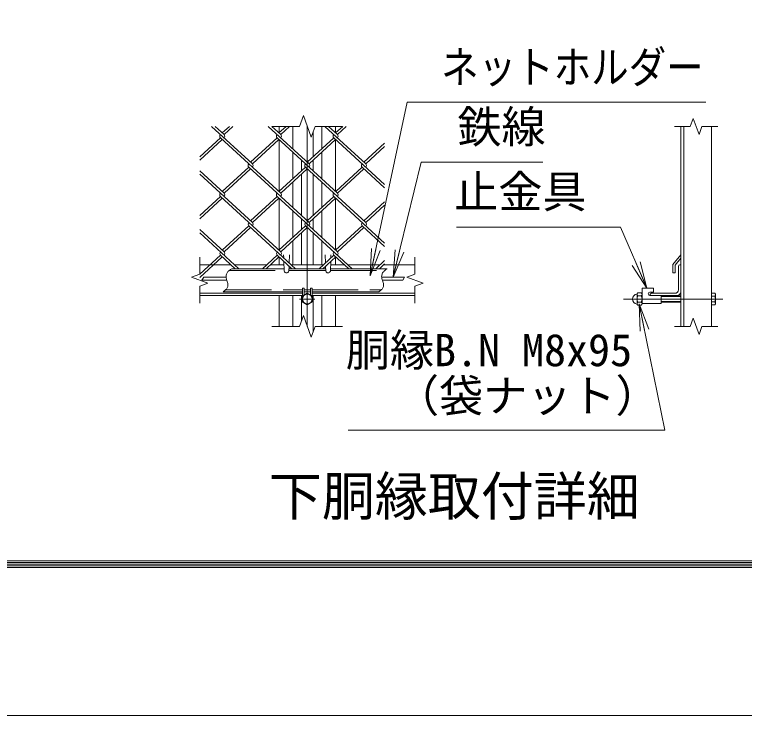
# Model space of a CAD drawing. Units: millimetres at full size; details may follow other scales. Extents: x -14700 to 14700, y -10395 to 10395.
# Drawn here: x -10903 to -7105, y -10395 to -6749 of the extents above; entities that cross this region are included whole.
import ezdxf
from ezdxf.enums import TextEntityAlignment as Align

# ---------------------------------------------------------------- set-up
doc = ezdxf.new("R2010")
doc.units = ezdxf.units.MM
doc.header["$LTSCALE"] = 40
doc.linetypes.add('DASHED', pattern=[7.5, 6, -1.5])
doc.linetypes.add('USER1', pattern=[50.8, 31.75, -6.35, 6.35, -6.35])
for name, color, linetype, lineweight in [('0-0_D-STR1', 1, 'Continuous', 18), ('0-1_D-BMK', 2, 'USER1', 13), ('0-2_D-STR3', 3, 'Continuous', 13), ('0-6_D-STR-DIM', 7, 'Continuous', 13), ('0-7_0', 7, 'Continuous', 18), ('0-9_D-STR-TXT', 7, 'Continuous', 13), ('0-A_D-STR2', 7, 'Continuous', 13), ('0-B_D-TTL-TXT', 7, 'Continuous', 13), ('0-C_D-TTL', 7, 'Continuous', 18)]:
    doc.layers.add(name, color=color, linetype=linetype, lineweight=lineweight)
doc.styles.add('ＭＳ ゴシック', font='')
doc.styles.get('ＭＳ ゴシック').set_extended_font_data('MS Gothic')

# ---------------------------------------------------------------- blocks, each defined once
blk = doc.blocks.new('_Open')
at = {"layer": '0-7_0'}
blk.add_line((-40, 6.67), (0, 0), dxfattribs=at)
blk.add_lwpolyline([(-40, -6.67), (0, 0), (-40, 0)], dxfattribs=at)

msp = doc.modelspace()

# ---------------------------------------------------------------- linework, layer by layer
at = {"layer": '0-0_D-STR1'}
for p, q in [((-9525.49, -7330.7), (-9525.49, -7363)), ((-9455.49, -7330.7), (-9455.49, -7447.17)), ((-9349.49, -7489.32), (-9349.49, -7361.04)), ((-9303.49, -7330.7), (-9303.49, -7447.17)), ((-9233.49, -7330.7), (-9233.49, -7363)), ((-7436.6, -7330.7), (-7436.6, -8370.7)), ((-7420.6, -7330.7), (-7420.6, -8370.7)), ((-7276.6, -7330.7), (-7276.6, -8370.7)), ((-9525.49, -7400.39), (-9525.49, -7667.96)), ((-9233.49, -7400.39), (-9233.49, -7667.96)), ((-9455.49, -7464.53), (-9455.49, -7603.82)), ((-9303.49, -7464.53), (-9303.49, -7603.82)), ((-9409.49, -7561.67), (-9409.49, -7506.69)), ((-9349.49, -7561.67), (-9349.49, -7506.69)), ((-9409.49, -7794.28), (-9409.49, -7579.03)), ((-9349.49, -7794.28), (-9349.49, -7579.03)), ((-9455.49, -7621.18), (-9455.49, -7752.13)), ((-9303.49, -7621.18), (-9303.49, -7752.13)), ((-9525.49, -7705.35), (-9525.49, -7972.92)), ((-9233.49, -7705.35), (-9233.49, -7972.92)), ((-9455.49, -7769.49), (-9455.49, -7908.78)), ((-9303.49, -7769.49), (-9303.49, -7908.78)), ((-9409.49, -7866.62), (-9409.49, -7811.64)), ((-9349.49, -7866.62), (-9349.49, -7811.64)), ((-9409.49, -8050.7), (-9409.49, -7883.98)), ((-9349.49, -8050.7), (-9349.49, -7883.98)), ((-9455.49, -7926.14), (-9455.49, -8050.7)), ((-9303.49, -7926.14), (-9303.49, -8050.7)), ((-9525.49, -8009.87), (-9525.49, -8050.7)), ((-9501.95, -8013.79), (-9502.49, -7998.21)), ((-9473.93, -8039.47), (-9472.49, -7998.21)), ((-9285.06, -8039.43), (-9286.49, -7998.21)), ((-9257.04, -8013.75), (-9256.49, -7998.21)), ((-9233.49, -8010.26), (-9233.49, -8050.7)), ((-7476.6, -8048.21), (-7436.6, -7998.21)), ((-9499.49, -8084.21), (-9501.34, -8031.28)), ((-9259.49, -8084.21), (-9257.66, -8031.68)), ((-7476.6, -8092.21), (-7476.6, -8048.21)), ((-7464.6, -8052.7), (-7436.6, -8016.5)), ((-9939.49, -8050.7), (-9775.85, -8050.7)), ((-9756.91, -8050.7), (-9591.48, -8050.7)), ((-9572.53, -8050.7), (-9500.66, -8050.7)), ((-9475.49, -8084.21), (-9474.51, -8055.87)), ((-9297.36, -8050.7), (-9461.68, -8050.7)), ((-9283.49, -8084.21), (-9284.47, -8056.25)), ((-9186.03, -8050.7), (-9258.32, -8050.7)), ((-9001.65, -8050.7), (-9167.56, -8050.7)), ((-8819.49, -8050.7), (-8982.71, -8050.7)), ((-7464.6, -8092.21), (-7464.6, -8052.7)), ((-7448.6, -8180.7), (-7448.6, -8058.7)), ((-7440.6, -8050.7), (-7436.6, -8050.7)), ((-7436.6, -8190.7), (-7436.6, -8050.7)), ((-7464.6, -8092.21), (-7476.6, -8092.21)), ((-9939.49, -8198.7), (-9404.49, -8198.7)), ((-9354.49, -8198.7), (-8819.49, -8198.7)), ((-7588.6, -8198.7), (-7466.6, -8198.7)), ((-9939.49, -8210.7), (-9404.49, -8210.7)), ((-9525.49, -8210.7), (-9525.49, -8370.7)), ((-9455.49, -8210.7), (-9455.49, -8370.7)), ((-9409.49, -8340.36), (-9409.49, -8210.7)), ((-9354.49, -8210.7), (-8819.49, -8210.7)), ((-9349.49, -8401.04), (-9349.49, -8210.7)), ((-9303.49, -8210.7), (-9303.49, -8370.7)), ((-9233.49, -8210.7), (-9233.49, -8370.7)), ((-7596.6, -8206.7), (-7596.6, -8210.7)), ((-7596.6, -8210.7), (-7456.6, -8210.7))]:
    msp.add_line(p, q, dxfattribs=at)
for centre, radius, start, end in [((-9487.49, -8079.21), 13, 202.61986, 337.38014), ((-9271.49, -8079.21), 13, 202.61986, 337.38014), ((-7440.6, -8058.7), 8, 90, 180), ((-7588.6, -8206.7), 8, 90, 180), ((-7466.6, -8180.7), 18, 270, 0), ((-7456.6, -8190.7), 20, 270, 0)]:
    msp.add_arc(centre, radius, start, end, dxfattribs=at)
at = {"layer": '0-1_D-BMK'}
for p, q in [((-9379.49, -8370.7), (-9379.49, -7330.7)), ((-9339.49, -8228.7), (-9419.49, -8228.7)), ((-7733.54, -8228.7), (-7216.6, -8228.7))]:
    msp.add_line(p, q, dxfattribs=at)
at = {"layer": '0-2_D-STR3', "linetype": 'DASHED'}
for p, q in [((-9785.91, -8079.9), (-9499.64, -8079.9)), ((-9475.34, -8079.9), (-9283.64, -8079.9)), ((-9259.34, -8079.9), (-8976.08, -8079.9)), ((-9805.45, -8181.5), (-9404.49, -8181.5)), ((-9396.49, -8181.5), (-9362.49, -8181.5)), ((-9354.49, -8181.5), (-8995.62, -8181.5))]:
    msp.add_line(p, q, dxfattribs=at)
at = {"layer": '0-2_D-STR3'}
for p, q in [((-9772.92, -8070.7), (-9499.97, -8070.7)), ((-9475.02, -8070.7), (-9283.97, -8070.7)), ((-9259.02, -8070.7), (-8963.1, -8070.7)), ((-9802.28, -8114.7), (-9918.23, -8114.7)), ((-8992.45, -8114.7), (-8873.16, -8114.7)), ((-9798.53, -8130.7), (-9927.47, -8130.7)), ((-8988.7, -8130.7), (-8882.4, -8130.7)), ((-9817.18, -8190.7), (-9404.49, -8190.7)), ((-9404.49, -8213.11), (-9404.49, -8172.7)), ((-9404.49, -8172.7), (-9396.49, -8172.7)), ((-9396.49, -8208.49), (-9396.49, -8172.7)), ((-9396.49, -8190.7), (-9362.49, -8190.7)), ((-9362.49, -8208.49), (-9362.49, -8172.7)), ((-9362.49, -8172.7), (-9354.49, -8172.7)), ((-9354.49, -8213.11), (-9354.49, -8172.7)), ((-9354.49, -8190.7), (-9007.35, -8190.7)), ((-7641.6, -8196.3), (-7659.6, -8196.3)), ((-7637.6, -8172.7), (-7577.6, -8172.7)), ((-7637.6, -8252.7), (-7637.6, -8172.7)), ((-7596.6, -8192.7), (-7577.6, -8192.7)), ((-7577.6, -8192.7), (-7577.6, -8172.7)), ((-7276.6, -8198.67), (-7258.19, -8198.67)), ((-7276.6, -8258.72), (-7276.6, -8198.67)), ((-7255.4, -8203.5), (-7258.19, -8198.67)), ((-7663.6, -8253.63), (-7663.6, -8204.25)), ((-7663.6, -8253.63), (-7663.6, -8204.25)), ((-7659.6, -8212.5), (-7641.6, -8212.5)), ((-7637.6, -8253.63), (-7637.6, -8204.25)), ((-7637.6, -8253.63), (-7637.6, -8204.25)), ((-7596.6, -8210.7), (-7537.6, -8210.7)), ((-7537.6, -8252.7), (-7537.6, -8210.7)), ((-7436.6, -8212.7), (-7537.6, -8212.7)), ((-7436.6, -8215.7), (-7537.6, -8215.7)), ((-7276.6, -8213.69), (-7258.19, -8213.69)), ((-7255.4, -8253.9), (-7255.4, -8203.5)), ((-7659.6, -8244.9), (-7641.6, -8244.9)), ((-7641.6, -8261.1), (-7659.6, -8261.1)), ((-7637.6, -8252.7), (-7537.6, -8252.7)), ((-7436.6, -8241.7), (-7537.6, -8241.7)), ((-7436.6, -8244.7), (-7537.6, -8244.7)), ((-7276.6, -8243.71), (-7258.19, -8243.71)), ((-7276.6, -8258.72), (-7258.19, -8258.72)), ((-7255.4, -8253.9), (-7258.19, -8258.72))]:
    msp.add_line(p, q, dxfattribs=at)
msp.add_lwpolyline([(-9353.49, -8243.71), (-9379.49, -8258.72), (-9405.49, -8243.71), (-9405.49, -8213.69), (-9379.49, -8198.67), (-9353.49, -8213.69)], close=True, dxfattribs=at)
msp.add_circle((-9379.49, -8228.7), 25, dxfattribs=at)
for centre, radius, start, end in [((-7665.09, -8200.92), 2, 277.16806, 343.42019), ((-7653.4, -8204.4), 10.2, 127.42505, 232.57495), ((-7647.8, -8204.4), 10.2, 307.42505, 52.57495), ((-7596.6, -8201.7), 9, 90, 270), ((-7269.15, -8206.18), 13.29, 325.61585, 34.38415), ((-7661.6, -8228.7), 26, 97.16806, 262.83194), ((-7628.8, -8228.7), 34.8, 152.26063, 207.73937), ((-7672.41, -8228.7), 34.8, 332.26063, 27.73937), ((-7305.54, -8228.7), 49.68, 342.4121, 17.5879), ((-7665.09, -8256.48), 2, 9.83916, 82.83194), ((-7653.45, -8253), 10.17, 127.21089, 232.78911), ((-7647.75, -8253), 10.17, 307.21089, 52.78911), ((-7269.15, -8251.21), 13.29, 325.61585, 34.38415)]:
    msp.add_arc(centre, radius, start, end, dxfattribs=at)
at = {"layer": '0-6_D-STR-DIM'}
for p, q in [((-9400.02, -7274.31), (-9420.54, -7330.7)), ((-9358.97, -7387.08), (-9400.02, -7274.31)), ((-7387.38, -7330.7), (-7371.99, -7288.41)), ((-7371.99, -7288.41), (-7341.21, -7372.98)), ((-9563.49, -7330.7), (-9420.54, -7330.7)), ((-9338.45, -7330.7), (-9358.97, -7387.08)), ((-9195.49, -7330.7), (-9338.45, -7330.7)), ((-7387.38, -7330.7), (-7469.6, -7330.7)), ((-7341.21, -7372.98), (-7325.82, -7330.7)), ((-7243.6, -7330.7), (-7325.82, -7330.7)), ((-9939.49, -8099.92), (-9939.49, -8010.7)), ((-8819.49, -8099.92), (-8819.49, -8010.7)), ((-9939.49, -8099.92), (-9981.78, -8115.31)), ((-9981.78, -8115.31), (-9897.21, -8146.09)), ((-9918.23, -8114.7), (-9927.47, -8130.7)), ((-8873.16, -8114.7), (-8882.4, -8130.7)), ((-9897.21, -8146.09), (-9939.49, -8161.48)), ((-9939.49, -8250.7), (-9939.49, -8161.48)), ((-8819.49, -8250.7), (-8819.49, -8161.48)), ((-9400.02, -8314.31), (-9420.54, -8370.7)), ((-9358.97, -8427.08), (-9400.02, -8314.31)), ((-7387.38, -8370.7), (-7371.99, -8328.41)), ((-7371.99, -8328.41), (-7341.21, -8412.98)), ((-9563.49, -8370.7), (-9420.54, -8370.7)), ((-9338.45, -8370.7), (-9358.97, -8427.08)), ((-9338.45, -8370.7), (-9195.49, -8370.7)), ((-7387.38, -8370.7), (-7469.6, -8370.7)), ((-7341.21, -8412.98), (-7325.82, -8370.7)), ((-7243.6, -8370.7), (-7325.82, -8370.7))]:
    msp.add_line(p, q, dxfattribs=at)
for points in [[(-9772.92, -8070.7), (-9776.44, -8073.04), (-9779.92, -8075.42), (-9783.3, -8077.86), (-9786.54, -8080.41), (-9789.59, -8083.1), (-9792.41, -8085.96), (-9794.96, -8089.02), (-9797.17, -8092.33), (-9799.02, -8095.91), (-9800.47, -8099.73), (-9801.52, -8103.72), (-9802.16, -8107.8), (-9802.38, -8111.89), (-9802.17, -8115.91), (-9801.57, -8119.86), (-9800.67, -8123.74), (-9799.54, -8127.59), (-9798.27, -8131.44), (-9796.95, -8135.32), (-9795.65, -8139.24), (-9794.45, -8143.25), (-9793.45, -8147.35), (-9792.72, -8151.49), (-9792.35, -8155.6), (-9792.41, -8159.61), (-9792.99, -8163.46), (-9794.15, -8167.08), (-9795.85, -8170.5), (-9798.02, -8173.73), (-9800.6, -8176.8), (-9803.51, -8179.73), (-9806.69, -8182.57), (-9810.08, -8185.32), (-9813.59, -8188.02), (-9817.18, -8190.7)], [(-8963.1, -8070.7), (-8966.61, -8073.04), (-8970.09, -8075.42), (-8973.47, -8077.86), (-8976.71, -8080.41), (-8979.76, -8083.1), (-8982.58, -8085.96), (-8985.13, -8089.02), (-8987.35, -8092.33), (-8989.19, -8095.91), (-8990.65, -8099.73), (-8991.7, -8103.72), (-8992.33, -8107.8), (-8992.55, -8111.89), (-8992.34, -8115.91), (-8991.74, -8119.86), (-8990.84, -8123.74), (-8989.71, -8127.59), (-8988.45, -8131.44), (-8987.12, -8135.32), (-8985.82, -8139.24), (-8984.63, -8143.25), (-8983.62, -8147.35), (-8982.89, -8151.49), (-8982.52, -8155.6), (-8982.58, -8159.61), (-8983.16, -8163.46), (-8984.32, -8167.08), (-8986.02, -8170.5), (-8988.19, -8173.73), (-8990.77, -8176.8), (-8993.68, -8179.73), (-8996.86, -8182.57), (-9000.25, -8185.32), (-9003.77, -8188.02), (-9007.35, -8190.7)], [(-8819.49, -8099.92), (-8861.78, -8115.31), (-8777.21, -8146.09), (-8819.49, -8161.48)]]:
    msp.add_lwpolyline(points, dxfattribs=at)
at = {"layer": '0-9_D-STR-TXT'}
for points in [[(-7305.18, -7204.02), (-8859.43, -7204.02), (-9051.87, -8105.33)], [(-8153.52, -7517.2), (-8786.58, -7517.2), (-8932.33, -8112.75)], [(-8603.66, -7854.56), (-7750.3, -7854.56), (-7613.4, -8170.86)], [(-9166.72, -8911.04), (-7518.3, -8911.04), (-7652.04, -8255.44)]]:
    msp.add_lwpolyline(points, dxfattribs=at)
at = {"layer": '0-A_D-STR2'}
for p, q in [((-9664.93, -7525.49), (-9877.52, -7330.7)), ((-9812.39, -7373.02), (-9858.57, -7330.7)), ((-9785.15, -7330.7), (-9821.86, -7364.34)), ((-9766.2, -7330.7), (-9812.39, -7373.02)), ((-9370.02, -7525.49), (-9582.61, -7330.7)), ((-9517.48, -7373.02), (-9563.66, -7330.7)), ((-9490.24, -7330.7), (-9526.95, -7364.34)), ((-9471.29, -7330.7), (-9517.48, -7373.02)), ((-9075.11, -7525.49), (-9287.69, -7330.7)), ((-9222.57, -7373.02), (-9268.75, -7330.7)), ((-9195.33, -7330.7), (-9232.04, -7364.34)), ((-9176.38, -7330.7), (-9222.57, -7373.02)), ((-9831.33, -7390.38), (-9939.49, -7489.49)), ((-9821.86, -7399.06), (-9939.49, -7506.85)), ((-9517.48, -7677.97), (-9831.33, -7390.38)), ((-9536.42, -7390.38), (-9674.4, -7516.81)), ((-9526.95, -7399.06), (-9664.93, -7525.49)), ((-9222.57, -7677.97), (-9536.42, -7390.38)), ((-9241.51, -7390.38), (-9379.49, -7516.81)), ((-9232.04, -7399.06), (-9370.02, -7525.5)), ((-8976.94, -7632.81), (-9241.51, -7390.38)), ((-8976.94, -7418.18), (-9084.58, -7516.81)), ((-8976.94, -7435.54), (-9075.11, -7525.49)), ((-9683.88, -7542.86), (-9821.86, -7669.29)), ((-9674.4, -7551.54), (-9812.39, -7677.97)), ((-9370.02, -7830.45), (-9683.88, -7542.86)), ((-9388.97, -7542.86), (-9526.95, -7669.29)), ((-9379.49, -7551.54), (-9517.48, -7677.97)), ((-9075.11, -7830.45), (-9388.97, -7542.86)), ((-9094.06, -7542.86), (-9231.21, -7668.54)), ((-9084.58, -7551.54), (-9222.57, -7677.97)), ((-8976.94, -7650.17), (-9094.06, -7542.86)), ((-9812.39, -7677.97), (-9939.49, -7561.5)), ((-9664.93, -7830.45), (-9939.49, -7578.86)), ((-9831.33, -7695.34), (-9939.49, -7794.45)), ((-9821.86, -7704.02), (-9939.49, -7811.81)), ((-9517.48, -7982.93), (-9831.33, -7695.34)), ((-9536.42, -7695.34), (-9674.4, -7821.77)), ((-9526.95, -7704.02), (-9664.93, -7830.45)), ((-9222.59, -7982.91), (-9536.42, -7695.34)), ((-9241.51, -7695.34), (-9379.49, -7821.77)), ((-9232.04, -7704.02), (-9370.02, -7830.45)), ((-8976.94, -7937.77), (-9241.51, -7695.34)), ((-8976.94, -7723.14), (-9084.58, -7821.77)), ((-8976.94, -7740.5), (-9075.11, -7830.45)), ((-9683.88, -7847.81), (-9821.86, -7974.25)), ((-9674.4, -7856.5), (-9812.39, -7982.93)), ((-9440.17, -8070.7), (-9683.64, -7847.6)), ((-9388.97, -7847.81), (-9526.95, -7974.25)), ((-9379.49, -7856.5), (-9517.48, -7982.93)), ((-9145.73, -8070.7), (-9388.97, -7847.81)), ((-9094.06, -7847.81), (-9232.04, -7974.25)), ((-9084.58, -7856.5), (-9222.57, -7982.93)), ((-8976.94, -7955.13), (-9094.06, -7847.81)), ((-9812.39, -7982.93), (-9939.49, -7866.46)), ((-9735.08, -8070.7), (-9939.49, -7883.39)), ((-9831.12, -8000.06), (-9939.49, -8099.36)), ((-9821.65, -8008.74), (-9939.49, -8116.72)), ((-9754.03, -8070.7), (-9831.1, -8000.08)), ((-9536.21, -8000.06), (-9613.3, -8070.7)), ((-9526.74, -8008.74), (-9594.35, -8070.7)), ((-9459.12, -8070.7), (-9536.21, -8000.06)), ((-9241.3, -8000.06), (-9318.39, -8070.7)), ((-9231.83, -8008.74), (-9299.44, -8070.7)), ((-9164.21, -8070.7), (-9241.3, -8000.06)), ((-8976.94, -8028.05), (-9023.48, -8070.7)), ((-8976.94, -8045.42), (-9004.53, -8070.7))]:
    msp.add_line(p, q, dxfattribs=at)
for centre, start, end in [((-9821.86, -7381.7), 137.5, 222.5), ((-9821.86, -7381.7), 317.5, 42.5), ((-9526.95, -7381.7), 137.5, 222.5), ((-9526.95, -7381.7), 317.5, 42.5), ((-9232.04, -7381.7), 137.5, 222.5), ((-9232.04, -7381.7), 317.5, 42.5), ((-9674.43, -7534.15), 137.5, 222.5), ((-9674.43, -7534.15), 317.5, 42.5), ((-9379.52, -7534.15), 137.5, 222.5), ((-9379.52, -7534.15), 317.5, 42.5), ((-9084.61, -7534.15), 137.5, 222.5), ((-9084.61, -7534.15), 317.5, 42.5), ((-9821.86, -7686.65), 137.5, 222.5), ((-9821.86, -7686.65), 317.5, 42.5), ((-9526.95, -7686.65), 137.5, 222.5), ((-9526.95, -7686.65), 317.5, 42.5), ((-9232.04, -7686.65), 137.5, 222.5), ((-9232.04, -7686.65), 317.5, 42.5), ((-9674.19, -7838.9), 137.5, 222.5), ((-9674.19, -7838.9), 317.5, 42.5), ((-9379.28, -7838.9), 137.5, 222.5), ((-9379.28, -7838.9), 317.5, 42.5), ((-9084.37, -7838.9), 137.5, 222.5), ((-9084.37, -7838.9), 317.5, 42.5), ((-9821.65, -7991.37), 137.5, 222.5), ((-9821.65, -7991.37), 317.5, 42.5), ((-9526.74, -7991.37), 137.5, 222.5), ((-9526.74, -7991.37), 317.5, 42.5), ((-9231.83, -7991.37), 137.5, 222.5), ((-9231.83, -7991.37), 317.5, 42.5)]:
    msp.add_arc(centre, 12.85, start, end, dxfattribs=at)
at = {"layer": '0-C_D-TTL', "color": 2}
msp.add_lwpolyline([(-14700, 10395), (14700, 10395), (14700, -10395), (-14700, -10395)], close=True, dxfattribs=at)
at = {"layer": '0-C_D-TTL'}
for points in [[(-13755, 9625), (13755, 9625), (13755, -9625), (-13755, -9625)], [(-13746.25, 9616.25), (13746.25, 9616.25), (13746.25, -9616.25), (-13746.25, -9616.25)], [(-13737.5, 9607.5), (13737.5, 9607.5), (13737.5, -9607.5), (-13737.5, -9607.5)], [(-13728.75, 9598.75), (13728.75, 9598.75), (13728.75, -9598.75), (-13728.75, -9598.75)], [(-13720, 9590), (13720, 9590), (13720, -9590), (-13720, -9590)]]:
    msp.add_lwpolyline(points, close=True, dxfattribs=at)

# ---------------------------------------------------------------- block references
at = {"layer": '0-9_D-STR-TXT', "xscale": 3.5, "yscale": 3.5}
for p, rotation in [((-9052.28, -8107.28), 257.94811), ((-8932.81, -8114.7), 256.24822), ((-7612.6, -8172.7), 293.40477), ((-7652.44, -8253.48), 101.52991)]:
    msp.add_blockref('_Open', p, dxfattribs=dict(at, rotation=rotation))

# ---------------------------------------------------------------- texts
at = {"layer": '0-9_D-STR-TXT', "style": 'ＭＳ ゴシック', "width": 0.85}
msp.add_text('ネットホルダー', height=168.3, dxfattribs=at).set_placement((-8682.98, -7156.42), align=Align.BOTTOM_LEFT)
at = {"layer": '0-9_D-STR-TXT', "style": 'ＭＳ ゴシック'}
for s, p in [('鉄線', (-8598.57, -7466.93)), ('止金具', (-8615.21, -7804.74)), ('胴縁B.N M8x95', (-9179.15, -8628.51)), ('（袋ナット）', (-8923.31, -8866.11))]:
    msp.add_text(s, height=168.3, dxfattribs=at).set_placement(p, align=Align.BOTTOM_LEFT)
at = {"layer": '0-B_D-TTL-TXT', "style": 'ＭＳ ゴシック'}
msp.add_text('下胴縁取付詳細', height=202.1, dxfattribs=at).set_placement((-9579.31, -9415.97), align=Align.BOTTOM_LEFT)

doc.saveas('drawing.dxf')
